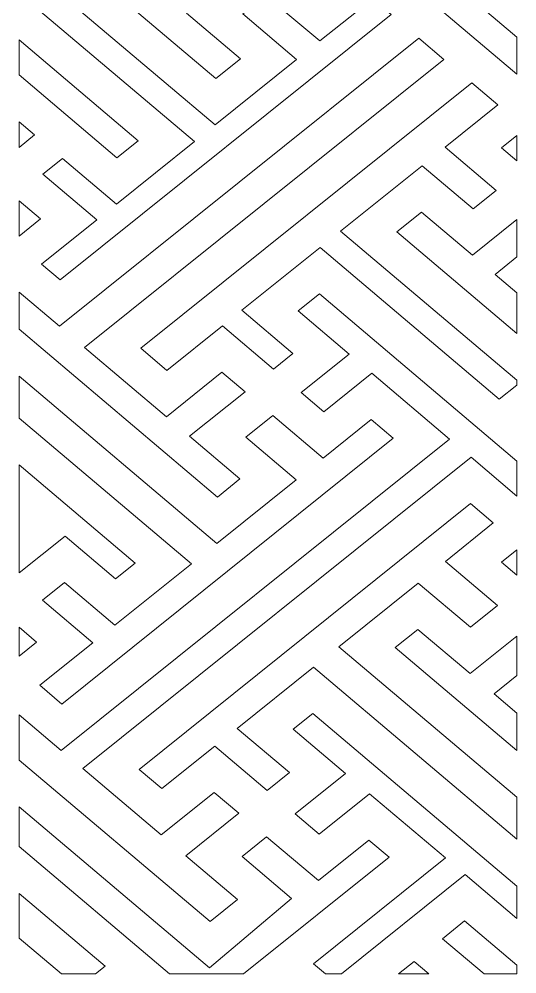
# Model space of a CAD drawing. Header units: centimetres. Extents: x -23.3 to 23.3, y -39.9 to 39.9.
# Drawn here: x 2.43 to 23.3, y -39.9 to 0.16 of the extents above; entities that cross this region are included whole.
import ezdxf

# ---------------------------------------------------------------- set-up
doc = ezdxf.new("R2010")
doc.units = ezdxf.units.CM
doc.header["$MEASUREMENT"] = 0
doc.layers.add('layer 1', color=7, linetype='Continuous')

msp = doc.modelspace()

# ---------------------------------------------------------------- linework, layer by layer
at = {"layer": 'layer 1', "color": 177, "lineweight": 9}
for points, knots in [([(23.30428, 15.49834), (23.30428, 15.49834), (23.30427, 17.03141), (23.30427, 17.03141), (23.30427, 17.03141), (23.30427, 17.03141), (14.75579, 24.26887), (14.75579, 24.26887), (14.75579, 24.26887), (14.75579, 24.26887), (13.82608, 23.52294), (13.82608, 23.52294), (13.82608, 23.52294), (13.82608, 23.52294), (15.98593, 21.69433), (15.98593, 21.69433), (15.98593, 21.69433), (15.98593, 21.69433), (13.71758, 19.87433), (13.71758, 19.87433), (13.71758, 19.87433), (13.71758, 19.87433), (14.67597, 19.06292), (14.67597, 19.06292), (14.67597, 19.06292), (14.67597, 19.06292), (16.94436, 20.8829), (16.94436, 20.8829), (16.94436, 20.8829), (16.94436, 20.8829), (20.43429, 17.92819), (20.43429, 17.92819), (20.43429, 17.92819), (20.43429, 17.92819), (12.01899, 11.17642), (12.01899, 11.17642), (12.01899, 11.17642), (12.01899, 11.17642), (4.16838, 4.87771), (4.16838, 4.87771), (4.16838, 4.87771), (4.16838, 4.87771), (2.43437, 6.34578), (2.43437, 6.34578), (2.43437, 6.34578), (2.43437, 6.34578), (2.43437, 4.6438), (2.43437, 4.6438), (2.43437, 4.6438), (2.43437, 4.6438), (10.67839, -2.33592), (10.67839, -2.33592), (10.67839, -2.33592), (10.67839, -2.33592), (11.71056, -1.50778), (11.71056, -1.50778), (11.71056, -1.50778), (11.71056, -1.50778), (9.44976, 0.40628), (9.44976, 0.40628), (9.44976, 0.40628), (9.44976, 0.40628), (11.61319, 2.14203), (11.61319, 2.14203), (11.61319, 2.14203), (11.61319, 2.14203), (10.60993, 2.99142), (10.60993, 2.99142), (10.60993, 2.99142), (10.60993, 2.99142), (8.44651, 1.25568), (8.44651, 1.25568), (8.44651, 1.25568), (8.44651, 1.25568), (5.06248, 4.12073), (5.06248, 4.12073), (5.06248, 4.12073), (5.06248, 4.12073), (16.96106, 13.66722), (16.96106, 13.66722), (16.96106, 13.66722), (16.96106, 13.66722), (21.32839, 17.17122), (21.32839, 17.17122), (21.32839, 17.17122), (21.32839, 17.17122), (23.30428, 15.49834), (23.30428, 15.49834)], [0, 0, 0, 0, 0.04347826, 0.04347826, 0.04347826, 0.04347826, 0.08695652, 0.08695652, 0.08695652, 0.08695652, 0.13043478, 0.13043478, 0.13043478, 0.13043478, 0.17391304, 0.17391304, 0.17391304, 0.17391304, 0.2173913, 0.2173913, 0.2173913, 0.2173913, 0.26086957, 0.26086957, 0.26086957, 0.26086957, 0.30434783, 0.30434783, 0.30434783, 0.30434783, 0.34782609, 0.34782609, 0.34782609, 0.34782609, 0.39130435, 0.39130435, 0.39130435, 0.39130435, 0.43478261, 0.43478261, 0.43478261, 0.43478261, 0.47826087, 0.47826087, 0.47826087, 0.47826087, 0.52173913, 0.52173913, 0.52173913, 0.52173913, 0.56521739, 0.56521739, 0.56521739, 0.56521739, 0.60869565, 0.60869565, 0.60869565, 0.60869565, 0.65217391, 0.65217391, 0.65217391, 0.65217391, 0.69565217, 0.69565217, 0.69565217, 0.69565217, 0.73913043, 0.73913043, 0.73913043, 0.73913043, 0.7826087, 0.7826087, 0.7826087, 0.7826087, 0.82608696, 0.82608696, 0.82608696, 0.82608696, 0.86956522, 0.86956522, 0.86956522, 0.86956522, 0.91304348, 0.91304348, 0.91304348, 0.91304348, 1, 1, 1, 1]), ([(23.30427, -2.15333), (23.30427, -2.15333), (23.30426, -0.59761), (23.30426, -0.59761), (23.30426, -0.59761), (23.30426, -0.59761), (14.95114, 6.47446), (14.95114, 6.47446), (14.95114, 6.47446), (14.95114, 6.47446), (14.00769, 5.71751), (14.00769, 5.71751), (14.00769, 5.71751), (14.00769, 5.71751), (16.17717, 3.88076), (16.17717, 3.88076), (16.17717, 3.88076), (16.17717, 3.88076), (13.97133, 2.11095), (13.97133, 2.11095), (13.97133, 2.11095), (13.97133, 2.11095), (15.06586, 1.18428), (15.06586, 1.18428), (15.06586, 1.18428), (15.06586, 1.18428), (17.27173, 2.95405), (17.27173, 2.95405), (17.27173, 2.95405), (17.27173, 2.95405), (23.30427, -2.15333), (23.30427, -2.15333)], [0, 0, 0, 0, 0.11111111, 0.11111111, 0.11111111, 0.11111111, 0.22222222, 0.22222222, 0.22222222, 0.22222222, 0.33333333, 0.33333333, 0.33333333, 0.33333333, 0.44444444, 0.44444444, 0.44444444, 0.44444444, 0.55555556, 0.55555556, 0.55555556, 0.55555556, 0.66666667, 0.66666667, 0.66666667, 0.66666667, 0.77777778, 0.77777778, 0.77777778, 0.77777778, 1, 1, 1, 1]), ([(3.37002, -10.12264), (3.37002, -10.12264), (5.69525, -8.25711), (5.69525, -8.25711), (5.69525, -8.25711), (5.69525, -8.25711), (3.4345, -6.34308), (3.4345, -6.34308), (3.4345, -6.34308), (3.4345, -6.34308), (4.2519, -5.68728), (4.2519, -5.68728), (4.2519, -5.68728), (4.2519, -5.68728), (6.51263, -7.6013), (6.51263, -7.6013), (6.51263, -7.6013), (6.51263, -7.6013), (9.78794, -4.97347), (9.78794, -4.97347), (9.78794, -4.97347), (9.78794, -4.97347), (2.43437, 1.25233), (2.43437, 1.25233), (2.43437, 1.25233), (2.43437, 1.25233), (2.43437, 2.67841), (2.43437, 2.67841), (2.43437, 2.67841), (2.43437, 2.67841), (10.65278, -4.27959), (10.65278, -4.27959), (10.65278, -4.27959), (10.65278, -4.27959), (14.06874, -1.53889), (14.06874, -1.53889), (14.06874, -1.53889), (14.06874, -1.53889), (11.80792, 0.3752), (11.80792, 0.3752), (11.80792, 0.3752), (11.80792, 0.3752), (12.77943, 1.15466), (12.77943, 1.15466), (12.77943, 1.15466), (12.77943, 1.15466), (15.04024, -0.75942), (15.04024, -0.75942), (15.04024, -0.75942), (15.04024, -0.75942), (17.24609, 1.01037), (17.24609, 1.01037), (17.24609, 1.01037), (17.24609, 1.01037), (18.02929, 0.34727), (18.02929, 0.34727), (18.02929, 0.34727), (18.02929, 0.34727), (4.15324, -10.78574), (4.15324, -10.78574), (4.15324, -10.78574), (4.15324, -10.78574), (3.37002, -10.12264), (3.37002, -10.12264)], [0, 0, 0, 0, 0.05882353, 0.05882353, 0.05882353, 0.05882353, 0.11764706, 0.11764706, 0.11764706, 0.11764706, 0.17647059, 0.17647059, 0.17647059, 0.17647059, 0.23529412, 0.23529412, 0.23529412, 0.23529412, 0.29411765, 0.29411765, 0.29411765, 0.29411765, 0.35294118, 0.35294118, 0.35294118, 0.35294118, 0.41176471, 0.41176471, 0.41176471, 0.41176471, 0.47058824, 0.47058824, 0.47058824, 0.47058824, 0.52941176, 0.52941176, 0.52941176, 0.52941176, 0.58823529, 0.58823529, 0.58823529, 0.58823529, 0.64705882, 0.64705882, 0.64705882, 0.64705882, 0.70588235, 0.70588235, 0.70588235, 0.70588235, 0.76470588, 0.76470588, 0.76470588, 0.76470588, 0.82352941, 0.82352941, 0.82352941, 0.82352941, 0.88235294, 0.88235294, 0.88235294, 0.88235294, 1, 1, 1, 1]), ([(10.74863, -19.89182), (10.74863, -19.89182), (11.6927, -19.13437), (11.6927, -19.13437), (11.6927, -19.13437), (11.6927, -19.13437), (9.57985, -17.34553), (9.57985, -17.34553), (9.57985, -17.34553), (9.57985, -17.34553), (11.90504, -15.47995), (11.90504, -15.47995), (11.90504, -15.47995), (11.90504, -15.47995), (10.93247, -14.65655), (10.93247, -14.65655), (10.93247, -14.65655), (10.93247, -14.65655), (8.60729, -16.52212), (8.60729, -16.52212), (8.60729, -16.52212), (8.60729, -16.52212), (5.17947, -13.61999), (5.17947, -13.61999), (5.17947, -13.61999), (5.17947, -13.61999), (20.24742, -1.53067), (20.24742, -1.53067), (20.24742, -1.53067), (20.24742, -1.53067), (19.19557, -0.64013), (19.19557, -0.64013), (19.19557, -0.64013), (19.19557, -0.64013), (4.12759, -12.72943), (4.12759, -12.72943), (4.12759, -12.72943), (4.12759, -12.72943), (2.43437, -11.29589), (2.43437, -11.29589), (2.43437, -11.29589), (2.43437, -11.29589), (2.43436, -12.85266), (2.43436, -12.85266), (2.43436, -12.85266), (2.43436, -12.85266), (10.74863, -19.89182), (10.74863, -19.89182)], [0, 0, 0, 0, 0.07692308, 0.07692308, 0.07692308, 0.07692308, 0.15384615, 0.15384615, 0.15384615, 0.15384615, 0.23076923, 0.23076923, 0.23076923, 0.23076923, 0.30769231, 0.30769231, 0.30769231, 0.30769231, 0.38461538, 0.38461538, 0.38461538, 0.38461538, 0.46153846, 0.46153846, 0.46153846, 0.46153846, 0.53846154, 0.53846154, 0.53846154, 0.53846154, 0.61538462, 0.61538462, 0.61538462, 0.61538462, 0.69230769, 0.69230769, 0.69230769, 0.69230769, 0.76923077, 0.76923077, 0.76923077, 0.76923077, 0.84615385, 0.84615385, 0.84615385, 0.84615385, 1, 1, 1, 1]), ([(7.42979, -4.94237), (7.42979, -4.94237), (2.43437, -0.71304), (2.43437, -0.71304), (2.43437, -0.71304), (2.43437, -0.71304), (2.43437, -2.1831), (2.43437, -2.1831), (2.43437, -2.1831), (2.43437, -2.1831), (6.53829, -5.65765), (6.53829, -5.65765), (6.53829, -5.65765), (6.53829, -5.65765), (7.42979, -4.94237), (7.42979, -4.94237)], [0, 0, 0, 0, 0.2, 0.2, 0.2, 0.2, 0.4, 0.4, 0.4, 0.4, 0.6, 0.6, 0.6, 0.6, 1, 1, 1, 1]), ([(22.56242, -15.78883), (22.56242, -15.78883), (15.05081, -9.42921), (15.05081, -9.42921), (15.05081, -9.42921), (15.05081, -9.42921), (11.77551, -12.05707), (11.77551, -12.05707), (11.77551, -12.05707), (11.77551, -12.05707), (13.91432, -13.86784), (13.91432, -13.86784), (13.91432, -13.86784), (13.91432, -13.86784), (13.09693, -14.52366), (13.09693, -14.52366), (13.09693, -14.52366), (13.09693, -14.52366), (10.95813, -12.71286), (10.95813, -12.71286), (10.95813, -12.71286), (10.95813, -12.71286), (8.63291, -14.5784), (8.63291, -14.5784), (8.63291, -14.5784), (8.63291, -14.5784), (7.53764, -13.6511), (7.53764, -13.6511), (7.53764, -13.6511), (7.53764, -13.6511), (21.41368, -2.51808), (21.41368, -2.51808), (21.41368, -2.51808), (21.41368, -2.51808), (22.50896, -3.4454), (22.50896, -3.4454), (22.50896, -3.4454), (22.50896, -3.4454), (20.30312, -5.2152), (20.30312, -5.2152), (20.30312, -5.2152), (20.30312, -5.2152), (22.44196, -7.02602), (22.44196, -7.02602), (22.44196, -7.02602), (22.44196, -7.02602), (21.47046, -7.80548), (21.47046, -7.80548), (21.47046, -7.80548), (21.47046, -7.80548), (19.33161, -5.99466), (19.33161, -5.99466), (19.33161, -5.99466), (19.33161, -5.99466), (15.91565, -8.73536), (15.91565, -8.73536), (15.91565, -8.73536), (15.91565, -8.73536), (23.3035, -14.99019), (23.3035, -14.99019), (23.3035, -14.99019), (23.3035, -14.99019), (23.30408, -15.19376), (23.30408, -15.19376), (23.30408, -15.19376), (23.30408, -15.19376), (22.56242, -15.78883), (22.56242, -15.78883)], [0, 0, 0, 0, 0.05555556, 0.05555556, 0.05555556, 0.05555556, 0.11111111, 0.11111111, 0.11111111, 0.11111111, 0.16666667, 0.16666667, 0.16666667, 0.16666667, 0.22222222, 0.22222222, 0.22222222, 0.22222222, 0.27777778, 0.27777778, 0.27777778, 0.27777778, 0.33333333, 0.33333333, 0.33333333, 0.33333333, 0.38888889, 0.38888889, 0.38888889, 0.38888889, 0.44444444, 0.44444444, 0.44444444, 0.44444444, 0.5, 0.5, 0.5, 0.5, 0.55555556, 0.55555556, 0.55555556, 0.55555556, 0.61111111, 0.61111111, 0.61111111, 0.61111111, 0.66666667, 0.66666667, 0.66666667, 0.66666667, 0.72222222, 0.72222222, 0.72222222, 0.72222222, 0.77777778, 0.77777778, 0.77777778, 0.77777778, 0.83333333, 0.83333333, 0.83333333, 0.83333333, 0.88888889, 0.88888889, 0.88888889, 0.88888889, 1, 1, 1, 1]), ([(2.43438, -5.2224), (2.43438, -5.2224), (2.43436, -4.14849), (2.43436, -4.14849), (2.43436, -4.14849), (2.43436, -4.14849), (3.08561, -4.69986), (3.08561, -4.69986), (3.08561, -4.69986), (3.08561, -4.69986), (2.43438, -5.2224), (2.43438, -5.2224)], [0, 0, 0, 0, 0.25, 0.25, 0.25, 0.25, 0.5, 0.5, 0.5, 0.5, 1, 1, 1, 1]), ([(23.30427, -5.79066), (23.30427, -5.79066), (23.30427, -4.73047), (23.30427, -4.73047), (23.30427, -4.73047), (23.30427, -4.73047), (22.6613, -5.24631), (22.6613, -5.24631), (22.6613, -5.24631), (22.6613, -5.24631), (23.30427, -5.79066), (23.30427, -5.79066)], [0, 0, 0, 0, 0.25, 0.25, 0.25, 0.25, 0.5, 0.5, 0.5, 0.5, 1, 1, 1, 1]), ([(2.43437, -8.95033), (2.43437, -8.95033), (2.43437, -7.46174), (2.43437, -7.46174), (2.43437, -7.46174), (2.43437, -7.46174), (3.33711, -8.22604), (3.33711, -8.22604), (3.33711, -8.22604), (3.33711, -8.22604), (2.43437, -8.95033), (2.43437, -8.95033)], [0, 0, 0, 0, 0.25, 0.25, 0.25, 0.25, 0.5, 0.5, 0.5, 0.5, 1, 1, 1, 1]), ([(23.30428, -9.81823), (23.30428, -9.81823), (23.30427, -8.24924), (23.30427, -8.24924), (23.30427, -8.24924), (23.30427, -8.24924), (21.44478, -9.74914), (21.44478, -9.74914), (21.44478, -9.74914), (21.44478, -9.74914), (19.30597, -7.93836), (19.30597, -7.93836), (19.30597, -7.93836), (19.30597, -7.93836), (18.27381, -8.76647), (18.27381, -8.76647), (18.27381, -8.76647), (18.27381, -8.76647), (23.30427, -13.02544), (23.30427, -13.02544), (23.30427, -13.02544), (23.30427, -13.02544), (23.30427, -11.32346), (23.30427, -11.32346), (23.30427, -11.32346), (23.30427, -11.32346), (22.39141, -10.55062), (22.39141, -10.55062), (22.39141, -10.55062), (22.39141, -10.55062), (23.30428, -9.81823), (23.30428, -9.81823)], [0, 0, 0, 0, 0.11111111, 0.11111111, 0.11111111, 0.11111111, 0.22222222, 0.22222222, 0.22222222, 0.22222222, 0.33333333, 0.33333333, 0.33333333, 0.33333333, 0.44444444, 0.44444444, 0.44444444, 0.44444444, 0.55555556, 0.55555556, 0.55555556, 0.55555556, 0.66666667, 0.66666667, 0.66666667, 0.66666667, 0.77777778, 0.77777778, 0.77777778, 0.77777778, 1, 1, 1, 1]), ([(23.30427, -19.85233), (23.30427, -19.85233), (23.30427, -18.38229), (23.30427, -18.38229), (23.30427, -18.38229), (23.30427, -18.38229), (15.02516, -11.37288), (15.02516, -11.37288), (15.02516, -11.37288), (15.02516, -11.37288), (14.13366, -12.08814), (14.13366, -12.08814), (14.13366, -12.08814), (14.13366, -12.08814), (16.27248, -13.89894), (16.27248, -13.89894), (16.27248, -13.89894), (16.27248, -13.89894), (14.26318, -15.51104), (14.26318, -15.51104), (14.26318, -15.51104), (14.26318, -15.51104), (15.2098, -16.31248), (15.2098, -16.31248), (15.2098, -16.31248), (15.2098, -16.31248), (17.21909, -14.7004), (17.21909, -14.7004), (17.21909, -14.7004), (17.21909, -14.7004), (20.47902, -17.46037), (20.47902, -17.46037), (20.47902, -17.46037), (20.47902, -17.46037), (4.20112, -30.52044), (4.20112, -30.52044), (4.20112, -30.52044), (4.20112, -30.52044), (2.43437, -29.02466), (2.43437, -29.02466), (2.43437, -29.02466), (2.43437, -29.02466), (2.43437, -30.92901), (2.43437, -30.92901), (2.43437, -30.92901), (2.43437, -30.92901), (10.43902, -37.70603), (10.43902, -37.70603), (10.43902, -37.70603), (10.43902, -37.70603), (11.59389, -36.77946), (11.59389, -36.77946), (11.59389, -36.77946), (11.59389, -36.77946), (9.42116, -34.93991), (9.42116, -34.93991), (9.42116, -34.93991), (9.42116, -34.93991), (11.64466, -33.15596), (11.64466, -33.15596), (11.64466, -33.15596), (11.64466, -33.15596), (10.61795, -32.2867), (10.61795, -32.2867), (10.61795, -32.2867), (10.61795, -32.2867), (8.39444, -34.07065), (8.39444, -34.07065), (8.39444, -34.07065), (8.39444, -34.07065), (5.10581, -31.28638), (5.10581, -31.28638), (5.10581, -31.28638), (5.10581, -31.28638), (21.38372, -18.22632), (21.38372, -18.22632), (21.38372, -18.22632), (21.38372, -18.22632), (23.30427, -19.85233), (23.30427, -19.85233)], [0, 0, 0, 0, 0.04761905, 0.04761905, 0.04761905, 0.04761905, 0.0952381, 0.0952381, 0.0952381, 0.0952381, 0.14285714, 0.14285714, 0.14285714, 0.14285714, 0.19047619, 0.19047619, 0.19047619, 0.19047619, 0.23809524, 0.23809524, 0.23809524, 0.23809524, 0.28571429, 0.28571429, 0.28571429, 0.28571429, 0.33333333, 0.33333333, 0.33333333, 0.33333333, 0.38095238, 0.38095238, 0.38095238, 0.38095238, 0.42857143, 0.42857143, 0.42857143, 0.42857143, 0.47619048, 0.47619048, 0.47619048, 0.47619048, 0.52380952, 0.52380952, 0.52380952, 0.52380952, 0.57142857, 0.57142857, 0.57142857, 0.57142857, 0.61904762, 0.61904762, 0.61904762, 0.61904762, 0.66666667, 0.66666667, 0.66666667, 0.66666667, 0.71428571, 0.71428571, 0.71428571, 0.71428571, 0.76190476, 0.76190476, 0.76190476, 0.76190476, 0.80952381, 0.80952381, 0.80952381, 0.80952381, 0.85714286, 0.85714286, 0.85714286, 0.85714286, 0.9047619, 0.9047619, 0.9047619, 0.9047619, 1, 1, 1, 1]), ([(3.41002, -24.21887), (3.41002, -24.21887), (5.52286, -26.00767), (5.52286, -26.00767), (5.52286, -26.00767), (5.52286, -26.00767), (3.29937, -27.79162), (3.29937, -27.79162), (3.29937, -27.79162), (3.29937, -27.79162), (4.22678, -28.57679), (4.22678, -28.57679), (4.22678, -28.57679), (4.22678, -28.57679), (18.12086, -17.42925), (18.12086, -17.42925), (18.12086, -17.42925), (18.12086, -17.42925), (17.19347, -16.64409), (17.19347, -16.64409), (17.19347, -16.64409), (17.19347, -16.64409), (15.18416, -18.25618), (15.18416, -18.25618), (15.18416, -18.25618), (15.18416, -18.25618), (13.07129, -16.46734), (13.07129, -16.46734), (13.07129, -16.46734), (13.07129, -16.46734), (11.93798, -17.37661), (11.93798, -17.37661), (11.93798, -17.37661), (11.93798, -17.37661), (14.05088, -19.16547), (14.05088, -19.16547), (14.05088, -19.16547), (14.05088, -19.16547), (10.72299, -21.83551), (10.72299, -21.83551), (10.72299, -21.83551), (10.72299, -21.83551), (2.43436, -14.81805), (2.43436, -14.81805), (2.43436, -14.81805), (2.43436, -14.81805), (2.43436, -16.57845), (2.43436, -16.57845), (2.43436, -16.57845), (2.43436, -16.57845), (9.65539, -22.69204), (9.65539, -22.69204), (9.65539, -22.69204), (9.65539, -22.69204), (6.4502, -25.26365), (6.4502, -25.26365), (6.4502, -25.26365), (6.4502, -25.26365), (4.33735, -23.47484), (4.33735, -23.47484), (4.33735, -23.47484), (4.33735, -23.47484), (3.41002, -24.21887), (3.41002, -24.21887)], [0, 0, 0, 0, 0.05882353, 0.05882353, 0.05882353, 0.05882353, 0.11764706, 0.11764706, 0.11764706, 0.11764706, 0.17647059, 0.17647059, 0.17647059, 0.17647059, 0.23529412, 0.23529412, 0.23529412, 0.23529412, 0.29411765, 0.29411765, 0.29411765, 0.29411765, 0.35294118, 0.35294118, 0.35294118, 0.35294118, 0.41176471, 0.41176471, 0.41176471, 0.41176471, 0.47058824, 0.47058824, 0.47058824, 0.47058824, 0.52941176, 0.52941176, 0.52941176, 0.52941176, 0.58823529, 0.58823529, 0.58823529, 0.58823529, 0.64705882, 0.64705882, 0.64705882, 0.64705882, 0.70588235, 0.70588235, 0.70588235, 0.70588235, 0.76470588, 0.76470588, 0.76470588, 0.76470588, 0.82352941, 0.82352941, 0.82352941, 0.82352941, 0.88235294, 0.88235294, 0.88235294, 0.88235294, 1, 1, 1, 1]), ([(6.47585, -23.32003), (6.47585, -23.32003), (4.36294, -21.53115), (4.36294, -21.53115), (4.36294, -21.53115), (4.36294, -21.53115), (2.43438, -23.07854), (2.43438, -23.07854), (2.43438, -23.07854), (2.43438, -23.07854), (2.43437, -18.54385), (2.43437, -18.54385), (2.43437, -18.54385), (2.43437, -18.54385), (7.29727, -22.66097), (7.29727, -22.66097), (7.29727, -22.66097), (7.29727, -22.66097), (6.47585, -23.32003), (6.47585, -23.32003)], [0, 0, 0, 0, 0.16666667, 0.16666667, 0.16666667, 0.16666667, 0.33333333, 0.33333333, 0.33333333, 0.33333333, 0.5, 0.5, 0.5, 0.5, 0.66666667, 0.66666667, 0.66666667, 0.66666667, 1, 1, 1, 1]), ([(22.49789, -24.44824), (22.49789, -24.44824), (21.36461, -25.35752), (21.36461, -25.35752), (21.36461, -25.35752), (21.36461, -25.35752), (19.17158, -23.50084), (19.17158, -23.50084), (19.17158, -23.50084), (19.17158, -23.50084), (15.84368, -26.17087), (15.84368, -26.17087), (15.84368, -26.17087), (15.84368, -26.17087), (23.30427, -32.48725), (23.30427, -32.48725), (23.30427, -32.48725), (23.30427, -32.48725), (23.30428, -34.24766), (23.30428, -34.24766), (23.30428, -34.24766), (23.30428, -34.24766), (14.77609, -27.02742), (14.77609, -27.02742), (14.77609, -27.02742), (14.77609, -27.02742), (11.57086, -29.59902), (11.57086, -29.59902), (11.57086, -29.59902), (11.57086, -29.59902), (13.76387, -31.45567), (13.76387, -31.45567), (13.76387, -31.45567), (13.76387, -31.45567), (12.83654, -32.19969), (12.83654, -32.19969), (12.83654, -32.19969), (12.83654, -32.19969), (10.64353, -30.343), (10.64353, -30.343), (10.64353, -30.343), (10.64353, -30.343), (8.42005, -32.12694), (8.42005, -32.12694), (8.42005, -32.12694), (8.42005, -32.12694), (7.46399, -31.31749), (7.46399, -31.31749), (7.46399, -31.31749), (7.46399, -31.31749), (21.35809, -20.17001), (21.35809, -20.17001), (21.35809, -20.17001), (21.35809, -20.17001), (22.31418, -20.97948), (22.31418, -20.97948), (22.31418, -20.97948), (22.31418, -20.97948), (20.30488, -22.59158), (20.30488, -22.59158), (20.30488, -22.59158), (20.30488, -22.59158), (22.49789, -24.44824), (22.49789, -24.44824)], [0, 0, 0, 0, 0.05882353, 0.05882353, 0.05882353, 0.05882353, 0.11764706, 0.11764706, 0.11764706, 0.11764706, 0.17647059, 0.17647059, 0.17647059, 0.17647059, 0.23529412, 0.23529412, 0.23529412, 0.23529412, 0.29411765, 0.29411765, 0.29411765, 0.29411765, 0.35294118, 0.35294118, 0.35294118, 0.35294118, 0.41176471, 0.41176471, 0.41176471, 0.41176471, 0.47058824, 0.47058824, 0.47058824, 0.47058824, 0.52941176, 0.52941176, 0.52941176, 0.52941176, 0.58823529, 0.58823529, 0.58823529, 0.58823529, 0.64705882, 0.64705882, 0.64705882, 0.64705882, 0.70588235, 0.70588235, 0.70588235, 0.70588235, 0.76470588, 0.76470588, 0.76470588, 0.76470588, 0.82352941, 0.82352941, 0.82352941, 0.82352941, 0.88235294, 0.88235294, 0.88235294, 0.88235294, 1, 1, 1, 1]), ([(22.66308, -22.62268), (22.66308, -22.62268), (23.30427, -22.10826), (23.30427, -22.10826), (23.30427, -22.10826), (23.30427, -22.10826), (23.30427, -23.16554), (23.30427, -23.16554), (23.30427, -23.16554), (23.30427, -23.16554), (22.66308, -22.62268), (22.66308, -22.62268)], [0, 0, 0, 0, 0.25, 0.25, 0.25, 0.25, 0.5, 0.5, 0.5, 0.5, 1, 1, 1, 1]), ([(2.43437, -26.5626), (2.43437, -26.5626), (2.43437, -25.35823), (2.43437, -25.35823), (2.43437, -25.35823), (2.43437, -25.35823), (3.16474, -25.97658), (3.16474, -25.97658), (3.16474, -25.97658), (3.16474, -25.97658), (2.43437, -26.5626), (2.43437, -26.5626)], [0, 0, 0, 0, 0.25, 0.25, 0.25, 0.25, 0.5, 0.5, 0.5, 0.5, 1, 1, 1, 1]), ([(23.30428, -25.72441), (23.30428, -25.72441), (23.30428, -27.38408), (23.30428, -27.38408), (23.30428, -27.38408), (23.30428, -27.38408), (22.34544, -28.15334), (22.34544, -28.15334), (22.34544, -28.15334), (22.34544, -28.15334), (23.30427, -28.9651), (23.30427, -28.9651), (23.30427, -28.9651), (23.30427, -28.9651), (23.30427, -30.52187), (23.30427, -30.52187), (23.30427, -30.52187), (23.30427, -30.52187), (18.20183, -26.20198), (18.20183, -26.20198), (18.20183, -26.20198), (18.20183, -26.20198), (19.14594, -25.44452), (19.14594, -25.44452), (19.14594, -25.44452), (19.14594, -25.44452), (21.33895, -27.30121), (21.33895, -27.30121), (21.33895, -27.30121), (21.33895, -27.30121), (23.30428, -25.72441), (23.30428, -25.72441)], [0, 0, 0, 0, 0.11111111, 0.11111111, 0.11111111, 0.11111111, 0.22222222, 0.22222222, 0.22222222, 0.22222222, 0.33333333, 0.33333333, 0.33333333, 0.33333333, 0.44444444, 0.44444444, 0.44444444, 0.44444444, 0.55555556, 0.55555556, 0.55555556, 0.55555556, 0.66666667, 0.66666667, 0.66666667, 0.66666667, 0.77777778, 0.77777778, 0.77777778, 0.77777778, 1, 1, 1, 1]), ([(23.30427, -37.56749), (23.30427, -37.56749), (21.13809, -35.73361), (21.13809, -35.73361), (21.13809, -35.73361), (21.13809, -35.73361), (15.94707, -39.89846), (15.94707, -39.89846), (15.94707, -39.89846), (15.94707, -39.89846), (15.27787, -39.89845), (15.27787, -39.89845), (15.27787, -39.89845), (15.27787, -39.89845), (14.77266, -39.47076), (14.77266, -39.47076), (14.77266, -39.47076), (14.77266, -39.47076), (20.30728, -35.03023), (20.30728, -35.03023), (20.30728, -35.03023), (20.30728, -35.03023), (17.12849, -32.33894), (17.12849, -32.33894), (17.12849, -32.33894), (17.12849, -32.33894), (15.00931, -34.0392), (15.00931, -34.0392), (15.00931, -34.0392), (15.00931, -34.0392), (14.0028, -33.18707), (14.0028, -33.18707), (14.0028, -33.18707), (14.0028, -33.18707), (16.122, -31.48679), (16.122, -31.48679), (16.122, -31.48679), (16.122, -31.48679), (13.92901, -29.63014), (13.92901, -29.63014), (13.92901, -29.63014), (13.92901, -29.63014), (14.75044, -28.97109), (14.75044, -28.97109), (14.75044, -28.97109), (14.75044, -28.97109), (23.30427, -36.21305), (23.30427, -36.21305), (23.30427, -36.21305), (23.30427, -36.21305), (23.30427, -37.56749), (23.30427, -37.56749)], [0, 0, 0, 0, 0.07142857, 0.07142857, 0.07142857, 0.07142857, 0.14285714, 0.14285714, 0.14285714, 0.14285714, 0.21428571, 0.21428571, 0.21428571, 0.21428571, 0.28571429, 0.28571429, 0.28571429, 0.28571429, 0.35714286, 0.35714286, 0.35714286, 0.35714286, 0.42857143, 0.42857143, 0.42857143, 0.42857143, 0.5, 0.5, 0.5, 0.5, 0.57142857, 0.57142857, 0.57142857, 0.57142857, 0.64285714, 0.64285714, 0.64285714, 0.64285714, 0.71428571, 0.71428571, 0.71428571, 0.71428571, 0.78571429, 0.78571429, 0.78571429, 0.78571429, 0.85714286, 0.85714286, 0.85714286, 0.85714286, 1, 1, 1, 1]), ([(11.84405, -39.89731), (11.84405, -39.89731), (17.94915, -34.99907), (17.94915, -34.99907), (17.94915, -34.99907), (17.94915, -34.99907), (17.10289, -34.2826), (17.10289, -34.2826), (17.10289, -34.2826), (17.10289, -34.2826), (14.98366, -35.98289), (14.98366, -35.98289), (14.98366, -35.98289), (14.98366, -35.98289), (12.8109, -34.14334), (12.8109, -34.14334), (12.8109, -34.14334), (12.8109, -34.14334), (11.7793, -34.97102), (11.7793, -34.97102), (11.7793, -34.97102), (11.7793, -34.97102), (13.85845, -36.73132), (13.85845, -36.73132), (13.85845, -36.73132), (13.85845, -36.73132), (10.41338, -39.6497), (10.41338, -39.6497), (10.41338, -39.6497), (10.41338, -39.6497), (2.43437, -32.89437), (2.43437, -32.89437), (2.43437, -32.89437), (2.43437, -32.89437), (2.43437, -34.55926), (2.43437, -34.55926), (2.43437, -34.55926), (2.43437, -34.55926), (8.73684, -39.89517), (8.73684, -39.89517), (8.73684, -39.89517), (8.73684, -39.89517), (11.84405, -39.89731), (11.84405, -39.89731)], [0, 0, 0, 0, 0.08333333, 0.08333333, 0.08333333, 0.08333333, 0.16666667, 0.16666667, 0.16666667, 0.16666667, 0.25, 0.25, 0.25, 0.25, 0.33333333, 0.33333333, 0.33333333, 0.33333333, 0.41666667, 0.41666667, 0.41666667, 0.41666667, 0.5, 0.5, 0.5, 0.5, 0.58333333, 0.58333333, 0.58333333, 0.58333333, 0.66666667, 0.66666667, 0.66666667, 0.66666667, 0.75, 0.75, 0.75, 0.75, 0.83333333, 0.83333333, 0.83333333, 0.83333333, 1, 1, 1, 1]), ([(6.03904, -39.57656), (6.03904, -39.57656), (2.43437, -36.52472), (2.43437, -36.52472), (2.43437, -36.52472), (2.43437, -36.52472), (2.43438, -38.39927), (2.43438, -38.39927), (2.43438, -38.39927), (2.43438, -38.39927), (4.20527, -39.89859), (4.20527, -39.89859), (4.20527, -39.89859), (4.20527, -39.89859), (5.63782, -39.89784), (5.63782, -39.89784), (5.63782, -39.89784), (5.63782, -39.89784), (6.03904, -39.57656), (6.03904, -39.57656)], [0, 0, 0, 0, 0.16666667, 0.16666667, 0.16666667, 0.16666667, 0.33333333, 0.33333333, 0.33333333, 0.33333333, 0.5, 0.5, 0.5, 0.5, 0.66666667, 0.66666667, 0.66666667, 0.66666667, 1, 1, 1, 1]), ([(23.30427, -39.53291), (23.30427, -39.53291), (21.11246, -37.67728), (21.11246, -37.67728), (21.11246, -37.67728), (21.11246, -37.67728), (20.18515, -38.4213), (20.18515, -38.4213), (20.18515, -38.4213), (20.18515, -38.4213), (21.93157, -39.89835), (21.93157, -39.89835), (21.93157, -39.89835), (21.93157, -39.89835), (23.30428, -39.89844), (23.30428, -39.89844), (23.30428, -39.89844), (23.30428, -39.89844), (23.30427, -39.53291), (23.30427, -39.53291)], [0, 0, 0, 0, 0.16666667, 0.16666667, 0.16666667, 0.16666667, 0.33333333, 0.33333333, 0.33333333, 0.33333333, 0.5, 0.5, 0.5, 0.5, 0.66666667, 0.66666667, 0.66666667, 0.66666667, 1, 1, 1, 1]), ([(18.34403, -39.89846), (18.34403, -39.89846), (19.60847, -39.89846), (19.60847, -39.89846), (19.60847, -39.89846), (19.60847, -39.89846), (18.99324, -39.3776), (18.99324, -39.3776), (18.99324, -39.3776), (18.99324, -39.3776), (18.34403, -39.89846), (18.34403, -39.89846)], [0, 0, 0, 0, 0.25, 0.25, 0.25, 0.25, 0.5, 0.5, 0.5, 0.5, 1, 1, 1, 1])]:
    msp.add_open_spline(points, degree=3, knots=knots, dxfattribs=at)

doc.saveas('drawing.dxf')
